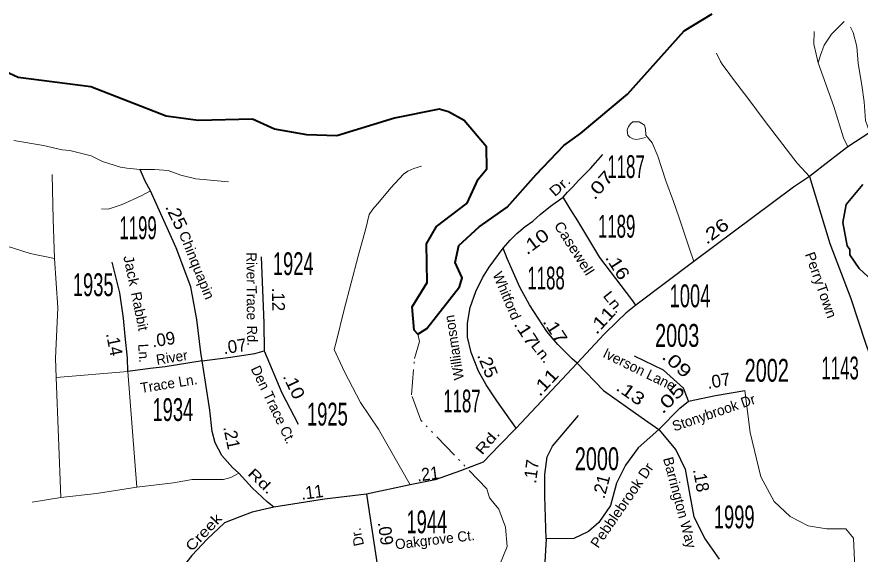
# Model space of a CAD drawing. Extents: x 748510 to 826583, y 119373 to 186639.
# Drawn here: x 783923 to 785583, y 147116 to 148175 of the extents above; entities that cross this region are included whole.
import ezdxf
from ezdxf.enums import TextEntityAlignment as Align

# ---------------------------------------------------------------- set-up
doc = ezdxf.new("R2010")
doc.units = 0
doc.header["$LTSCALE"] = 10
doc.linetypes.add('DASH_DOUBLE_DOT', pattern=[9.2, 5, -1.2, 0.3, -1.2, 0.3, -1.2])
for name, color, linetype, lineweight in [('11', 7, 'Continuous', 40), ('17', 7, 'Continuous', 40), ('32', 7, 'Continuous', 25), ('35', 7, 'Continuous', 13), ('59', 7, 'DASH_DOUBLE_DOT', 13), ('60', 7, 'Continuous', 35), ('8', 7, 'Continuous', 25)]:
    doc.layers.add(name, color=color, linetype=linetype, lineweight=lineweight)

msp = doc.modelspace()

# ---------------------------------------------------------------- linework, layer by layer
at = {"layer": '32'}
for points in [[(785775.81, 147992), (785720.8, 147985.91), (785686.82, 147981.31), (785656.51, 147972.43), (785632.64, 147964.15), (785612.66, 147953.36), (785602.14, 147947.02), (785558.67, 147918.84), (785521.7, 147890.34), (785482.91, 147860.15)], [(784998.36, 147819.28), (785006.64, 147829.47), (785016.27, 147838.86), (785029.27, 147852.8), (785052.11, 147876.1), (785076.25, 147903.28)], [(784287.15, 147497.12), (784284.95, 147513.2), (784276.53, 147578.4), (784265.06, 147642.58), (784235.93, 147719.92), (784194.17, 147812.58), (784185.4, 147832.17), (784174.94, 147851.11), (784165.15, 147874.06)], [(785482.91, 147860.15), (785451.87, 147839.44), (785255.55, 147692.88), (785140.86, 147606.84)], [(785482.91, 147860.15), (785523.43, 147728.14), (785564.77, 147619.91), (785593.22, 147531.9), (785620.78, 147456), (785629.05, 147417.12), (785632.73, 147392.17), (785635.9, 147364.48), (785638.86, 147339.06), (785640.1, 147321.2), (785642.98, 147287.6), (785645.49, 147230.94)], [(784880.24, 147718.98), (784893.6, 147734.51), (784906.98, 147748.1), (784923.36, 147761.48), (784938.59, 147772.31), (784953.1, 147785.2), (784973.36, 147801.6), (784998.36, 147819.28)], [(785140.86, 147606.84), (785133.1, 147617.63), (785070.16, 147700.88), (785026.81, 147772.69), (785011.72, 147796.42), (784998.36, 147819.28)], [(784905.7, 147364.06), (784867.79, 147418.21), (784846.67, 147449.7), (784831.58, 147476.88), (784816.93, 147513.36), (784810.04, 147543.71), (784810.03, 147571.13), (784814.85, 147602.26), (784826.37, 147633.87), (784839.32, 147660.68), (784852.73, 147681.7), (784880.24, 147718.98)], [(785025.97, 147492.59), (785015.84, 147501), (784987.6, 147529.25), (784965.88, 147554.85), (784931.92, 147607.39), (784912.52, 147641.9), (784888, 147698.28), (784880.24, 147718.98)], [(784403.44, 147702.03), (784408.85, 147570.96), (784409.34, 147516.38)], [(784140.96, 147476.09), (784140.24, 147502.05), (784135.81, 147545.43), (784132.24, 147581.19), (784125.53, 147630.64), (784110.03, 147691.57)], [(785140.86, 147606.84), (785121.46, 147590.88), (785105.94, 147575.78), (785078.79, 147549.47), (785025.97, 147492.59), (784905.7, 147364.06)], [(784287.15, 147497.12), (784343.18, 147504.21), (784391.11, 147511.65), (784409.34, 147516.38)], [(784409.34, 147516.38), (784444.01, 147434.09), (784476.59, 147372.24)], [(785245.16, 147417.4), (785234.76, 147442.84), (785195.47, 147478.7), (785138.85, 147506.45)], [(784287.15, 147497.12), (784259.43, 147492.05), (784214.75, 147484.9), (784184.93, 147481.86), (784140.96, 147476.09)], [(784428.75, 147208.91), (784415.43, 147219.25), (784385.88, 147246.66), (784359.21, 147275.52), (784346.95, 147287.06), (784326.05, 147310.14), (784313.08, 147335.39), (784307.31, 147357.75), (784302.27, 147399.59), (784293.62, 147455.13), (784287.15, 147497.12)], [(785025.97, 147492.59), (785077.52, 147438.28), (785151.48, 147386.24), (785186.15, 147361.95)], [(785245.16, 147417.4), (785298.32, 147428.96), (785355.87, 147438.74)], [(785186.15, 147361.95), (785227.83, 147403.52), (785245.16, 147417.4)], [(784964.49, 147146.01), (784962.18, 147230.43), (784962.18, 147273.23), (784966.81, 147307.92), (784977.21, 147328.74), (785027.98, 147389.19)], [(784905.7, 147364.06), (784871.97, 147329.9), (784840.53, 147297.48), (784795.74, 147280.31), (784746.19, 147262.19), (784696.64, 147252.66), (784611.16, 147234.03)], [(785186.15, 147361.95), (785145.93, 147325.27), (785120.51, 147291.73), (785103.17, 147255.88), (785091.62, 147211.93), (785068.5, 147178.39), (785047.7, 147161.04), (785018.81, 147147.16), (784964.49, 147146.01)], [(785186.15, 147361.95), (785219.67, 147321.47), (785238.16, 147283.31), (785247.4, 147232.42), (785255.49, 147189.63), (785277.45, 147145.68), (785305.08, 147105.93)], [(784611.16, 147234.03), (784528.35, 147224.5), (784428.75, 147208.91)], [(784611.16, 147234.03), (784632.16, 147095.97), (784653.15, 146933.13)], [(784428.75, 147208.91), (784386.09, 147198.56), (784361.51, 147189.62), (784331.1, 147177.77), (784297.16, 147145.56), (784266.68, 147113.43), (784200.8, 147029.34), (784160.14, 146962.86), (784138.22, 146918.04), (784106.78, 146848.42), (783975.35, 146583.12)], [(784964.49, 147146.01), (784962.18, 147100.9), (784950.63, 147067.36), (784927.51, 147029.2), (784876.86, 146939.95)]]:
    msp.add_lwpolyline(points, dxfattribs=at)
at = {"layer": '35'}
for p, q in [((783999.69, 147463.82), (784140.96, 147476.09)), ((784140.96, 147476.09), (784158.98, 147248.14)), ((783999.69, 147463.82), (784009.06, 147227.95))]:
    msp.add_line(p, q, dxfattribs=at)
for points in [[(785500.48, 148084.1), (785504.95, 148099.29), (785512.1, 148118.96), (785526.4, 148140.42), (785551.42, 148165.45)], [(785563.64, 148154.64), (785568.78, 148143.74), (785575.98, 148116.51), (785579.13, 148083.02), (785585.87, 148040.15), (785590.79, 148007.33), (785593.26, 147970.5), (785597.86, 147957.02), (785602.14, 147947.02)], [(785500.48, 148084.1), (785496.02, 148101.08), (785491.55, 148120.75), (785492.44, 148145.78)], [(785300.21, 148103.19), (785307.97, 148086.79), (785311.42, 148081.62), (785326.07, 148060.91), (785335.56, 148048.83), (785361.42, 148014.32), (785395.9, 147968.59), (785458.84, 147886.63), (785482.91, 147860.15)], [(785558.67, 147918.84), (785550.09, 147936.65), (785530.82, 147998.07), (785500.48, 148084.1)], [(785160.28, 147936.94), (785149.36, 147934.14), (785143.33, 147933.24), (785135.51, 147934.36), (785129.48, 147937.71), (785125.46, 147941.74), (785124.34, 147951.57), (785127.02, 147958.5), (785131.49, 147964.76), (785135.29, 147967.66), (785148.02, 147967.89), (785158.07, 147960.96), (785160.31, 147954.03), (785160.98, 147941.29), (785173.26, 147926.54), (785184.77, 147900.2), (785200.38, 147851.63), (785215.03, 147811.08), (785225.67, 147780.67), (785236.34, 147749.07), (785246.07, 147719.63), (785255.55, 147692.88)], [(784165.15, 147874.06), (784138.82, 147876.76), (784126.67, 147878.79), (784091.12, 147889.86), (784068.96, 147901.07), (784026.72, 147911.18), (784011.45, 147912.77), (783974.69, 147921.2), (783916.55, 147930.97)], [(784339.4, 147849.61), (784274.71, 147855.72), (784245.3, 147863.04), (784220.13, 147871.73), (784193.24, 147873.65), (784165.15, 147874.06)], [(784719.2, 147880.8), (784704.09, 147875.69), (784691.99, 147870.6), (784683.51, 147864.96), (784659.09, 147837.66), (784636.45, 147810.93), (784623.36, 147795.49), (784616.18, 147785), (784609.48, 147757.41), (784594.67, 147702.88), (784566.86, 147598.09), (784551.64, 147536.13), (784547.03, 147519.03), (784567.39, 147475.52), (784599.06, 147414.56), (784634.71, 147362.32), (784696.64, 147252.66)], [(783996.87, 147698.91), (783993.74, 147775.34), (783991.96, 147863.84)], [(784185.4, 147832.17), (784167.17, 147822.04), (784130.04, 147805.15), (784110.46, 147798.39), (784102.36, 147795.69), (784088.86, 147796.36)], [(783996.87, 147698.91), (783948.62, 147708.74), (783886.07, 147728.41)], [(783999.69, 147463.82), (783998.25, 147502.05), (784003.13, 147601.46), (783996.87, 147698.91)], [(785571.97, 147035.1), (785571.97, 147103.34), (785569.66, 147147.29), (785554.64, 147165.79), (785516.5, 147165.79), (785480.68, 147171.58), (785444.85, 147190.08), (785413.65, 147220.15), (785387.07, 147268.73), (785366.27, 147355.47), (785355.87, 147438.74)], [(784359.21, 147275.52), (784343.5, 147266.9), (784329.09, 147263.29), (784292.33, 147263.29), (784267.82, 147263.29), (784231.06, 147256.8), (784158.98, 147248.14)], [(784158.98, 147248.14), (784078.98, 147235.88), (784009.06, 147227.95), (783952.84, 147218.57)]]:
    msp.add_lwpolyline(points, dxfattribs=at)
at = {"layer": '59'}
msp.add_lwpolyline([(784898.75, 146458.45), (784893.56, 146466.25), (784886.81, 146540.03), (784824.94, 146850.75), (784814.62, 146860.36), (784811.25, 146894.25), (784803.31, 146916.94), (784807, 146995.14), (784828.94, 147039.05), (784873.44, 147095.88), (784888.06, 147131.48), (784884.69, 147169.38), (784871.31, 147204.88), (784853, 147227.16), (784847.81, 147244.95), (784718, 147379.83), (784699.38, 147430.11), (784705.5, 147501.39), (784714.94, 147534.81), (784712.19, 147549.7)], dxfattribs=at)
at = {"layer": '60', "lineweight": 40}
for points in [[(784754.25, 147992.69), (784665.88, 147975.12), (784552.19, 147940.53), (784493.62, 147942.19), (784429.94, 147953.64), (784386.38, 147972.91), (784279.69, 147970.61), (784216.25, 147979.05), (784067.81, 148037.11), (783925.19, 148055.41), (783856, 148086.64), (783750.5, 148145.44), (783628.31, 148163.53), (783484.75, 148229.81), (783336.62, 148274.89), (783249.44, 148313.41), (783122, 148336.3), (782779.44, 148444.61), (782616.94, 148436.08), (782571.88, 148414.23), (782554.19, 148399.52), (782542, 148384)], [(785032.25, 147944.84), (785124.56, 148022.61), (785236.44, 148147.2), (785291.62, 148180.44)], [(784712.19, 147549.7), (784704.56, 147557.41), (784700.94, 147603.3), (784730.5, 147651.52), (784728.94, 147727.5), (784748.75, 147761.33), (784808.81, 147807.77), (784830.75, 147854.67), (784848.12, 147875.38), (784847.19, 147918.38), (784803, 147970.64), (784772.25, 147987.42), (784754.25, 147992.69)], [(784712.19, 147549.7), (784729.88, 147560.41), (784794.19, 147643.06), (784799.06, 147660.27), (784785.62, 147690.77), (784792.62, 147724.06), (784832.56, 147760.69), (784887.75, 147799.92), (784944.75, 147864.28), (784999.62, 147921.5), (785032.25, 147944.84)]]:
    msp.add_lwpolyline(points, dxfattribs=at)
at = {"layer": '60'}
msp.add_lwpolyline([(785632.69, 147630.77), (785580.88, 147678.72), (785562.56, 147706), (785562.56, 147716), (785557.12, 147723.8), (785548.56, 147769.48), (785555.56, 147804.78), (785587.88, 147844.11)], dxfattribs=at)

# ---------------------------------------------------------------- texts
at = {"layer": '11'}
for s, rotation, width, p in [('Dr.', 41.947, 1.25, (784998.19, 147834.1)), ('Casewell', 302.662, 1.1, (785011.5, 147713.25)), ('Chinquapin', 291.976, 1.05, (784267.54, 147681.66)), ('Jack', 281.849, 1.1, (784138.25, 147672.68)), ('PerryTown', 289.362, 1.05, (785496.27, 147643.11)), ('Ln.', 308.664, 1.25, (785089.76, 147606.74)), ('Rd.', 271.008, 0.95, (784375.85, 147546.31)), ('Ln.', 308.13, 1.25, (784947.7, 147508.35)), ('Rd.', 49.333, 1.35, (784856.83, 147331.36)), ('Rd.', 316.028, 1.4, (784396.57, 147252.89)), ('Pebblebrook Dr', 55.429, 1.05, (785122.15, 147206.68)), ('Creek', 46.516, 1.25, (784297.48, 147152.53))]:
    msp.add_text(s, height=20, rotation=rotation, dxfattribs=dict(at, width=width)).set_placement(p, align=Align.CENTER)
for s, rotation, p in [('River', 270.403, (784374.66, 147679.78)), ('Whitford', 292.788, (784878.07, 147621.45)), ('Trace', 270.403, (784375.14, 147611.19)), ('Rabbit', 281.305, (784154.74, 147592.79)), ('Williamson', 98.741, (784793.09, 147524.63)), ('Ln.', 273.52, (784162.38, 147511.32)), ('Iverson Lane', 333.887, (785143.84, 147471.05)), ('River', 9.094, (784229.11, 147493.91)), ('Den Trace Ct.', 295.632, (784418.43, 147406.49)), ('Trace Ln.', 9.094, (784223.21, 147442.33)), ('Stonybrook Dr', 18.98, (785297.75, 147385.49)), ('Barrington Way', 284.843, (785218.19, 147215.27)), ('Dr.', 101.993, (784602.5, 147151.82)), ('Oakgrove Ct.', 6.792, (784746.62, 147134.66))]:
    msp.add_text(s, height=20, rotation=rotation, dxfattribs=at).set_placement(p, align=Align.CENTER)
at = {"layer": '17'}
for s, rotation, width, p in [('.07', 48.949, 1.3, (785079.5, 147835.16)), ('.25', 295.561, 1.15, (784225.49, 147776.51)), ('.26', 36.788, 1.25, (785303.84, 147742.65)), ('.10', 36.749, 1.25, (784949.97, 147721.93)), ('.16', 302.662, 1.2, (785094.96, 147676.99)), ('.11', 47.257, 1.25, (785083.36, 147568.84)), ('.17', 302.915, 1.2, (784915.18, 147545.89)), ('.17', 302.915, 1.2, (784972.1, 147550.92)), ('.25', 292.248, 1.1, (784837.98, 147484.25)), ('.09', 317.755, 1.35, (785213.96, 147482.17)), ('.11', 46.817, 1.25, (784971.63, 147446.43)), ('.10', 295.632, 1.15, (784456.91, 147442.57)), ('.05', 44.924, 1.4, (785216.82, 147413.73)), ('.13', 324.867, 1.25, (785123.88, 147424.01)), ('.21', 7.108, 0.95, (784733.4, 147261.82)), ('.11', 7.566, 0.95, (784505.39, 147225.93))]:
    msp.add_text(s, height=25, rotation=rotation, dxfattribs=dict(at, width=width)).set_placement(p, align=Align.CENTER)
for s, rotation, p in [('.12', 270.403, (784425.09, 147617.82)), ('.09', 9.094, (784213.04, 147526.99)), ('.14', 281.305, (784102.36, 147527.38)), ('.07', 8.492, (784353.36, 147513.44)), ('.07', 9.641, (785306.23, 147445.52)), ('.21', 281.972, (784333.49, 147343.46)), ('.17', 82.411, (784947.62, 147277.48)), ('.18', 280.297, (785257.7, 147259.66)), ('.21', 75.268, (785085.17, 147246.4)), ('.09', 277.762, (784636.36, 147155.19))]:
    msp.add_text(s, height=25, rotation=rotation, dxfattribs=at).set_placement(p, align=Align.CENTER)
at = {"layer": '8'}
for s, width, p in [('1187', 0.55, (785121.92, 147857.17)), ('1189', 0.55, (785103.42, 147739.56)), ('1199', 0.55, (784161.08, 147736.57)), ('1924', 0.6, (784466.66, 147665.9)), ('1935', 0.6, (784072.83, 147624.4)), ('1188', 0.55, (784964.46, 147637.55)), ('1004', 0.6, (785247.8, 147602.48)), ('2003', 0.65, (785222.61, 147524.54)), ('2002', 0.65, (785398.99, 147455.78)), ('1143', 0.55, (785543.42, 147460.41)), ('1187', 0.55, (784798.81, 147395.29)), ('1934', 0.6, (784229.61, 147378.44)), ('1925', 0.6, (784533.9, 147369.43)), ('2000', 0.65, (785064.55, 147281.56)), ('1944', 0.6, (784729.71, 147157.18)), ('1999', 0.6, (785334.85, 147166.95))]:
    msp.add_text(s, height=45, dxfattribs=dict(at, width=width)).set_placement(p, align=Align.CENTER)

doc.saveas('drawing.dxf')
